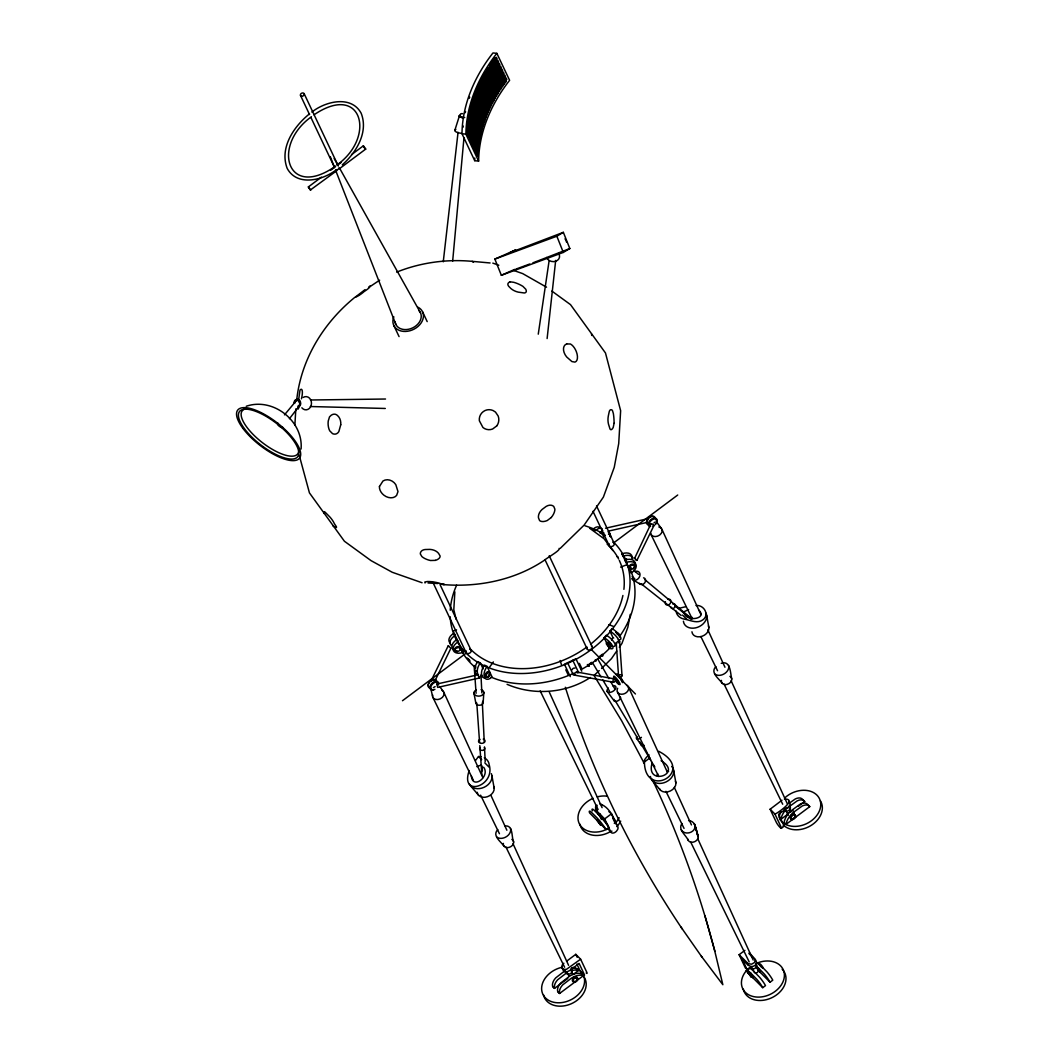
<?xml version="1.0" encoding="UTF-8"?>
<svg xmlns="http://www.w3.org/2000/svg" width="1059" height="1059" viewBox="0 0 1059 1059"><rect width="100%" height="100%" fill="white"/><g stroke="black" fill="none" stroke-linecap="round" stroke-linejoin="round"><path stroke-width="1.5" d="M379.651 280.172L370.107 286.565A9.915 2.025 -30 0 1 364.19 291.516A9.915 2.29 -39.2 0 1 356.42 296.798L354.924 297.261C323.75 322.598 301.352 358.816 296.811 399.111M301.074 449.029C303.47 420.873 272.97 397.099 246.244 406.259M577.287 673.034C577.142 670.268 573.038 674.067 574.984 675.205L613.545 682.287M466.979 133.182L467.151 129.383A161.709 122.592 -25.3 0 1 493.097 61.713L496.38 57.305L497.081 58.774L493.785 63.183A161.709 122.592 -25.3 0 0 467.84 130.853L467.681 134.665M468.369 136.134L468.541 132.322A161.709 122.592 -25.3 0 1 494.487 64.652L497.77 60.244L498.471 61.713L495.175 66.121A161.709 122.592 -25.3 0 0 469.23 133.791L469.071 137.604M469.759 139.073L469.931 135.261A161.709 122.592 -25.3 0 1 495.877 67.604L499.16 63.183L499.861 64.665L496.565 69.073A161.709 122.592 -25.3 0 0 470.62 136.73L470.461 140.543M435.117 680.513L450.856 648.307L448.328 645.699L448.473 646.467M471.149 142.012L471.321 138.2A161.709 122.592 -25.3 0 1 497.267 70.543L500.55 66.135L501.251 67.604L497.955 72.012A161.709 122.592 -25.3 0 0 472.01 139.669L471.851 143.481M472.539 144.951L472.711 141.138A161.709 122.592 -25.3 0 1 498.657 73.481L501.94 69.073L502.641 70.543L499.345 74.951A161.709 122.592 -25.3 0 0 473.399 142.608L473.241 146.42M473.929 147.889L474.101 144.09A161.709 122.592 -25.3 0 1 500.033 76.42L503.329 72.012L504.031 73.481L500.735 77.889A161.709 122.592 -25.3 0 0 474.789 145.56L474.631 149.372M475.319 150.841L475.491 147.029A161.709 122.592 -25.3 0 1 501.423 79.359L504.719 74.951L505.421 76.42L502.125 80.841A161.709 122.592 -25.3 0 0 476.179 148.498L476.021 152.311M476.709 153.78L476.881 149.968A161.709 122.592 -25.3 0 1 502.813 82.311L506.109 77.903L506.811 79.372L503.515 83.78A161.709 122.592 -25.3 0 0 477.569 151.437L477.397 155.249M650.729 524.205L634.513 558.556M636.075 560.158L636.896 560.396L634.275 557.868M294.865 425.294L295.832 408.853M454.854 591.849L453.808 609.732L456.151 619.277M469.243 770.515C459.606 797.679 495.652 786.572 489.179 764.744A14.522 11 -25.3 0 0 484.294 757.82M483.169 702.501L483.831 692.414M452.656 261.163L463.961 137.908M463.048 127.252L463.18 126.034M298.678 399.508L300.001 389.99L301.153 389.222A9.955 2.595 -74.9 0 1 301.471 398.819M547.119 338.562L555.684 260.395M443.258 261.811L458.057 132.296M621.183 676.688A1.734 1.085 -3 0 0 621.117 674.808A1.734 1.085 -3 0 0 618.549 675.867L616.232 642.826L618.734 640.774L619.621 641.516L622.017 675.708M619.621 641.516L618.813 642.919M562.753 968.416C563.613 978.516 577.076 964.18 579.088 963.412L584.303 974.439A4.421 0.741 53.2 0 1 582.397 973.724L581.06 972.056A4.421 0.741 53.2 0 1 579.485 969.581L576.877 964.061M538.263 334.167L549.039 261.229M630.277 614.326L627.855 627.232L621.951 643.422L619.33 647.234M298.757 407.437L298.32 408.999L298.135 407.9M465.258 112.691L465.536 111.486M607.945 643.329L608.925 643.316M610.633 645.421L610.474 644.759M596.667 809.142C596.495 817.429 609.428 820.884 609.15 830.415A4.421 2.78 -44.8 0 0 611.956 831.143M454.814 130.389L459.606 115.272A4.157 1.377 5.1 0 1 460.294 115.074M608.965 811.657L611.162 813.59M469.296 98.315L469.719 97.124M658.724 751.308C697.735 771.455 643.448 801.517 644.415 760.269A14.522 11 -25.3 0 1 649.074 754.908M559.139 548.39C560.926 550.177 547.331 557.59 544.458 560.198C515.058 580.08 478.138 587.52 443.059 584.555L438.969 583.072A9.941 1.893 9.7 0 0 427.134 581.537L424.791 582.053L425.056 582.993M652.357 762.361C644.216 786.903 684.339 774.46 661.094 760.719M572.045 967.555L570.841 969.581M431.265 680.487L448.235 645.778M636.896 560.396L653.866 525.688M436.877 684.021L437.671 687.397L479.621 677.945L477.768 674.835L436.877 684.021L437.327 684.657M647.909 519.426L647.459 518.791L647.565 520.71M682.009 823.518C677.442 829.541 686.1 835.167 688.165 840.224M501.437 88.228L500.655 89.393L489.549 65.857L490.33 64.705L501.437 88.228L498.842 87.976M616.709 651.033L611.467 658.645L601.565 668.467M489.47 667.263L493.362 661.928M504.627 83.621L503.78 84.773L492.66 61.237L493.507 60.098L504.627 83.621L502.019 83.37M497.796 829.647C491.641 835.67 501.198 841.799 504.203 846.445M715.884 666.64C709.729 672.664 719.286 678.793 722.291 683.439M284.474 414.863L296.705 400.183A2.859 1.919 56.5 0 1 298.598 401.162L299.79 403.426A3.892 2.608 56.5 0 1 299.604 405.637L289.425 418.702M295.607 400.567L295.223 401.057A3.892 2.608 56.5 0 0 294.998 401.692M336.894 170.618L310.353 190.011L308.341 186.94L321.446 177.157M310.697 190.196L308.341 186.94M339.515 168.659L365.712 149.081L363.356 145.824L363.621 146.685M604.159 637.677A8.882 2.899 41.1 0 1 612.579 645.99A8.882 2.899 41.1 0 1 609.097 648.121L604.159 637.677L606.33 635.201A8.882 2.899 41.1 0 1 613.942 642.111A8.882 2.899 41.1 0 1 613.876 646.361M612.724 637.055L609.905 631.085L612.062 628.609A8.882 2.899 41.1 0 1 620.124 636.234A8.882 2.899 41.1 0 1 618.443 639.583M653.999 522.934L654.621 522.246M475.584 760.388L478.522 756.51L481.236 756.748M596.972 805.158L595.582 806.865L595.674 809.844L604.663 818.911L610.95 832.228A4.421 2.78 -44.8 0 0 616.391 831.302L617.609 829.568A4.421 2.78 -44.8 0 0 617.913 827.026C613.982 818.806 609.891 807.157 600.307 804.125M560.158 548.456L584.144 525.079L603.392 497.095L614.246 467.337L618.708 443.602L620.64 410.72L605.483 352.991L570.51 304.635L551.858 291.066M594.549 674.954L599.222 670.625M563.865 963.24L562.144 965.106L561.707 968.045L562.978 969.316L566.393 969.382L580.61 959.189L575.792 954.331L566.525 961.254M781.966 800.22L770.131 809.222L776.419 822.525A4.421 0.741 53.2 0 0 780.523 827.873L781.277 828.323L783.872 826.377A4.421 0.741 53.2 0 0 783.832 825.451L778.617 814.424C780.814 811.313 794.065 806.958 788.836 801.372M355.784 296.745L365.024 289.65M309.493 113.856C293.899 126.378 279.245 147.876 287.227 168.474C297.235 186.9 323.247 180.229 336.524 169.599M311.425 116.742C271.091 145.599 287.135 200.442 335.743 166.025M336.961 164.952C376.263 137.246 362.43 81.9 313.993 114.822M342.282 164.82C356.327 152.549 368.651 132.176 361.159 113.22C351.151 94.794 325.153 101.452 311.862 112.095M330.607 170.3L334.538 167.362M338.47 164.423L341.091 162.464M351.575 154.627L363.356 145.824M402.486 700.727L466.437 652.926M613.757 542.817L677.72 495.016M643.541 762.652L649.869 757.926M604.663 818.911L611.625 813.709M600.585 823.981L606.079 829.515L608.832 827.463M614.299 823.372L616.126 822.009A15.594 2.634 53.2 0 0 612.512 816.846M781.277 828.323A4.421 0.741 53.2 0 0 781.238 827.397L774.95 814.08C776.684 813.762 798.711 798.843 784.348 799.015M790.054 802.656L795.335 798.923A9.2 5.798 -44.8 0 1 802.788 799.611L804.694 801.544L798.34 806.283M789.63 806.323L797.242 800.842A9.2 5.798 -44.8 0 1 804.694 801.531M567.756 978.49L554.545 988.365L552.639 986.445A9.2 5.798 -44.8 0 1 555.723 977.881L564.354 971.209A15.594 9.822 -44.8 0 1 565.4 970.56M573.038 974.545L578.32 970.6L576.414 968.681A15.594 9.822 -44.8 0 0 571.794 968.244M780.92 812.068A15.594 9.822 -44.8 0 0 779.014 817.376L780.92 819.309L788.267 813.815M793.257 810.082L790.729 811.975L789.59 809.592M785.977 824.405A15.594 9.822 -44.8 0 1 793.522 812.293L802.298 805.952A9.2 5.798 -44.8 0 1 809.751 806.64L785.977 824.405L784.07 822.486A15.594 9.822 -44.8 0 1 791.616 810.373L800.392 804.019A9.2 5.798 -44.8 0 1 807.845 804.708L809.751 806.64M583.377 975.696L559.602 993.461L557.696 991.542A9.2 5.798 -44.8 0 1 560.78 982.977L569.411 976.319A15.594 9.822 -44.8 0 1 581.47 973.777L583.377 975.696A15.594 9.822 -44.8 0 0 571.317 978.238L562.686 984.896A9.2 5.798 -44.8 0 0 559.602 993.461L557.696 991.542M747.323 968.879A4.421 2.78 -44.8 0 1 745.404 968.005L739.116 954.702L744.914 950.36M746.264 971.077L749.017 969.011A15.594 2.634 53.2 0 1 753.545 971.077L759.647 977.311A9.2 1.549 53.2 0 1 765.485 985.625L762.732 987.676L746.264 971.077A15.594 2.634 53.2 0 1 750.791 973.128L756.894 979.376A9.2 1.549 53.2 0 1 762.732 987.676M758.085 970.176L770.039 982.222L772.779 980.171A9.2 1.549 53.2 0 0 766.941 971.858L760.839 965.623A15.594 2.634 53.2 0 0 756.483 963.068M368.545 287.307L370.253 285.811M435.13 686.603L433.396 687.609M476.841 766.637L481.395 764.969M787.949 807.448L784.309 808.904M494.857 259.084L556.849 236.223L563.348 232.331L569.821 248.534L563.322 252.426L501.344 275.287L494.857 259.084L515.667 249.911L509.498 252.876L563.348 232.331M590.34 677.482C566.181 693.42 533.511 695.842 507.076 684.313M569.821 248.534L532.889 262.844M501.344 275.287L514.714 269.383M608.448 828.495L603.087 830.812A22.385 16.97 -25.3 0 1 578.571 821.863A22.385 16.97 -25.3 0 1 593.119 798.287M756.311 963.558L759.303 962.274A22.385 16.97 -25.3 0 1 784.07 978.437A22.385 16.97 -25.3 0 1 752.075 996.228A22.385 16.97 -25.3 0 1 749.19 967.886M298.161 407.013L298.982 406.656A3.773 3.164 -88.4 0 0 300.716 403.347L300.293 401.361A4.157 3.495 -88.4 0 0 297.42 399.256L295.739 399.693A3.773 3.164 -88.4 0 0 294.005 403.016M688.615 609.547L684.26 611.652L683.968 613.545M453.53 631.032L456.561 629.867M620.627 567.121L626.703 564.804M678.263 608.501L685.769 606.688M515.971 269.079L529.818 263.982M396.662 272.137C420.344 262.592 446.699 258.952 472.115 261.348L473.492 262.328M575.646 675.112L574.984 675.205M605.536 528.216L647.459 518.791M608.938 530.996L646.678 522.511M721.232 663.331C730.684 660.048 730.286 673.246 731.743 678.965M472.115 261.348L490.092 262.963M443.059 584.555L444.476 584.449L442.146 583.946M310.486 399.998L385.516 399.018M505.117 825.954C513.602 825.067 511.232 837.087 513.655 841.971M310.327 406.524L385.291 408.47M428.021 582.979L437.883 583.535M696.028 605.523C703.758 604.57 709.98 614.763 702.898 619.846C696.968 624.095 690.177 619.978 684.048 619.091A14.522 11 -25.3 0 1 676.105 611.096M496.856 53.334L492.964 52.95A161.709 122.592 -25.3 0 0 461.989 133.725L474.723 160.703L478.628 161.087A161.709 122.592 -25.3 0 1 509.604 80.312L496.856 53.334A161.709 122.592 -25.3 0 0 465.894 134.122L478.628 161.087M461.989 133.725L465.894 134.122M649.869 524.986L648.81 524.655M688.602 820.646C696.623 820.924 695.909 831.368 698.238 836.636L694.426 823.968L697.96 835.604M600.413 814.212L598.216 813.616M576.798 672.002L614.194 678.872A4.607 0.781 53.2 0 1 615.557 678.515A4.607 0.781 53.2 0 1 619.184 684.379A4.607 0.781 53.2 0 1 614.842 679.904M365.712 149.081L364.799 148.313M492.819 263.122L498.802 265.213M513.747 270.469L522.709 273.619L546.537 287.188M422.091 582.754L392.214 572.257L371.047 560.635L344.413 541.242L309.44 492.885L299.234 455.277M783.872 826.377L783.104 825.941M608.938 624.664L613.532 626.451M758.919 964.365L761.659 967.423M603.829 537.098L602.425 534.12L599.871 532.796A8.882 5.017 -62.6 0 1 602.823 530.705M483.156 668.904L480.336 662.947L477.781 661.623A8.882 5.017 -62.6 0 0 477.04 674.358M487.114 666.455A8.882 5.017 -62.6 0 0 484.532 677.456A8.882 5.017 -62.6 0 0 492.038 676.886L487.114 666.455L484.559 665.131A8.882 5.017 -62.6 0 0 481.461 673.802A8.882 5.017 -62.6 0 0 485.101 678.012M616.762 643.515L616.232 642.826M617.953 682.274L615.769 680.077M633.136 579.975L640.496 584.33M601.075 824.193L598.745 820.646L599.54 822.194M332.791 525.688L334.34 526.733A9.875 1.469 42.6 0 0 336.246 526.469L334.392 523.715A9.875 3.415 52.2 0 0 328.542 515.64L325.709 512.781A9.875 1.8 63.9 0 0 323.816 513.046L323.882 513.416M714.799 674.053C720.226 678.078 730.088 672.213 728.658 665.476M496.711 837.06C502.138 841.084 512 835.22 510.57 828.482M589.572 528.189L604.054 538.74L612.87 550.534M590.353 663.543L590.975 663.993A8.882 1.496 53.2 0 0 591.544 662.391L588.791 664.443A8.882 1.496 53.2 0 1 588.222 666.045L587.599 665.595M698.741 610.037C707.544 618.377 688.827 621.845 684.802 614.67M462.095 117.88L461.393 117.35A3.892 2.409 26.9 0 1 460.136 115.457L460.639 113.948A2.859 1.774 26.9 0 1 462.611 113.723M754.67 959.348C757.079 960.566 757.026 964.114 754.842 965.53C749.481 969.25 745.232 961.757 741.988 958.779L747.204 969.819A4.421 2.78 -44.8 0 0 748.329 970.613M609.282 643.541L610.249 644.441M602.147 655.508L602.147 654.753M632.144 576.625L634.725 578.677M641.172 583.774L681.162 615.438M674.861 605.735L691.448 619.224M618.099 557.325L617.185 556.571A3.23 2.502 -50.9 0 1 617.569 557.113M633.586 570.245L638.63 574.455M644.931 579.723L691.606 618.655M479.502 677.879L478.946 677.085M602.24 805.502L601.128 804.456A9.2 1.549 53.2 0 0 599.818 803.649M762.162 967.622C765.829 970.269 757.834 960.261 760.402 965.318M751.202 975.816L752.287 976.53L750.752 973.724M682.565 615.08L686.761 619.33M770.131 809.222L774.95 814.08M591.015 649.207L635.44 693.989M749.295 952.743L755.398 959.52L754.577 962.472L751.612 964.193L748.223 963.677L739.116 954.702M748.951 953.577L753.531 958.196M756.828 966.523A15.594 2.634 53.2 0 1 758.085 967.674L764.201 973.909A9.2 1.549 53.2 0 1 770.025 982.222M607.456 825.411A15.594 2.634 53.2 0 0 599.778 815.827L593.821 809.91A9.2 1.549 53.2 0 0 592.365 810.863M598.388 821.771L589.611 812.915A9.2 1.549 53.2 0 1 591.081 811.962L597.024 817.892A15.594 2.634 53.2 0 1 606.079 829.515M478.522 756.51L481.673 759.687M484.823 762.877L489.033 767.113M552.639 986.445L554.545 988.365A9.2 5.798 -44.8 0 1 557.63 979.8L566.261 973.142A15.594 9.822 -44.8 0 1 567.306 972.48M750.381 973.578L749.454 972.85L749.865 973.803M652.463 780.801L660.432 790.173M470.726 786.043L478.708 795.415M750.659 973.923L748.859 971.884L749.428 973.512M600.201 821.784L598.044 819.706L599.368 822.3M364.468 147.929L363.859 147.082M701.31 956.171L722.847 984.711L714.494 949.949C699.496 892.803 679.362 837.047 654.25 783.567L652.106 779.252M607.125 691.408L614.008 700.648M655.971 521.121L661.16 528.137M681.228 829.726C684.617 835.908 695.975 832.692 694.969 825.49M748.448 965.292L747.495 963.505M439.604 686.47L443.072 691.143M587.374 664.523L588.844 665.952L588.182 664.642M565.334 687.265C592.06 772.183 631.482 852.985 680.911 926.982L682.433 929.14M636.499 738.255L641.41 745.311M680.911 926.982L702.143 957.362M594.006 675.483L621.686 720.861L644.269 763.433M611.599 814.199L612.539 816.039M592.656 662.974L601.049 677.019M602.73 679.838L609.454 691.077M615.332 700.912L637.174 737.448M639.689 741.657L650.61 759.925M653.125 764.148L654.806 766.954M595.251 659.797L596.032 661.134M597.475 658.513L608.965 678.634M610.606 681.506L614.723 688.681M334.154 158.479L338.192 165.694M339.807 168.566L420.489 312.776M650.928 534.279L692.202 618.827M700.886 636.618L717.539 670.731M724.052 684.088L782.694 804.218M785.593 810.148L787.764 814.596M617.423 691.951L658.698 776.499M665.939 791.325L684.035 828.403M690.547 841.759L749.19 961.89M752.089 967.82L754.26 972.268M540.183 690.905L598.11 809.553M600.996 815.483L602.452 818.448M432.84 697.285L473.386 780.351M480.627 795.177L499.451 833.737M505.964 847.094L564.606 967.224M567.505 973.155L568.948 976.12M631.985 558.543A8.882 5.798 -25.3 0 0 621.977 553.844L626.107 562.567A8.882 5.798 -25.3 0 1 635.903 564.315A8.882 5.798 -25.3 0 1 631.032 572.998L624.969 560.185A8.882 5.798 -25.3 0 1 634.99 564.871M581.788 671.194L575.924 658.777L564.421 664.218L570.285 676.635M573.435 675.152L567.571 662.735M450.075 643.025A8.882 5.798 -25.3 0 1 454.099 633.176L458.229 641.9A8.882 5.798 -25.3 0 0 453.358 650.583A8.882 5.798 -25.3 0 0 463.154 652.331L457.104 639.504A8.882 5.798 -25.3 0 0 454.364 650.226M793.522 812.293L795.786 817.085M621.977 553.844L623.102 556.24A8.882 5.798 -25.3 0 1 632.911 557.987M596.548 505.95L614.141 543.214M592.987 511.285L609.177 545.557M758.085 967.674L760.349 972.466M750.791 973.128L753.055 977.92M549.211 555.79L592.153 646.678M544.948 559.615L587.189 649.035M422.567 311.796L427.187 321.605M579.392 663.397L581.868 668.613M572.773 660.273L578.704 672.809M304.171 93.721L338.231 165.826M300.518 95.442L309.546 114.584M310.949 117.523L334.578 167.56M565.784 669.831L568.259 675.046M393.776 325.404L399.071 336.603M612.857 818.316L615.464 823.836M599.778 815.827L601.472 819.428M440.054 584.621L471.03 650.186M432.972 582.49L466.053 652.529M454.099 633.176L455.224 635.559A8.882 5.798 -25.3 0 0 451.2 645.421M580.61 959.189L586.898 972.506A4.421 0.741 53.2 0 1 586.183 972.983M575.792 954.331L577.181 957.283M661.849 529.129L700.952 614.683M707.809 629.695L724.952 667.236M731.12 680.738L787.366 803.834M789.418 808.335L790.795 811.34M628.344 686.801L667.448 772.368M674.305 787.38L691.448 824.908M697.616 838.41L753.174 960.01M755.914 966.007L757.291 969.011M549.277 692.083L602.094 807.673M443.761 692.136L482.851 777.703M491.085 795.706L506.864 830.243M513.033 843.745L568.59 965.345M571.331 971.341L572.707 974.346M556.849 236.223L563.322 252.426M330.289 156.666L334.498 167.428M335.703 170.512L395.854 324.425M483.645 767.232C490.516 776.419 472.513 790.093 471.387 776.075M560.132 660.498L561.627 665.198M714.878 951.339L704.897 915.651M621.13 679.891L621.289 680.566M430.828 688.734L432.522 696.134M591.491 333.942L591.796 335.451M473.942 693.102L475.809 703.017M706.71 615.517L708.881 627.63M673.723 770.753L675.894 782.866M491.985 775.995L494.156 788.108M474.114 665.489L476.087 693.288M476.788 703.097L479.581 742.346M479.806 745.615L481.898 775.042M482.097 765.975L482.388 770.886M480.971 674.874L481.858 692.877M482.335 702.713L484.254 742.015M484.493 746.926L485.207 761.659M614.048 542.605A93.669 71.006 -25.3 0 1 568.604 662.921A93.669 71.006 -25.3 0 1 450.207 616.748M450.247 610.275A93.669 71.006 -25.3 0 1 456.601 585.23M584.925 525.793A93.669 71.006 -25.3 0 1 605.391 535.377M635.029 571.556A4.964 3.839 -50.9 0 1 639.888 573.607A4.964 3.839 -50.9 0 1 637.094 579.564A4.964 3.839 -50.9 0 1 631.733 578.558M643.554 577.843A3.693 2.859 -50.9 0 1 644.719 582.86A3.693 2.859 -50.9 0 1 639.451 583.284M667.647 599.341A3.256 2.528 -50.9 0 1 670.929 601.419A3.256 2.528 -50.9 0 1 667.541 605.073A3.256 2.528 -50.9 0 1 665.436 601.724M672.769 604.001A2.568 1.986 -50.9 0 1 675.324 605.245A2.568 1.986 -50.9 0 1 673.458 608.343A2.568 1.986 -50.9 0 1 670.89 607.098M483.261 739.116A3.256 2.211 -3.4 0 1 484.4 742.385A3.256 2.211 -3.4 0 1 479.423 742.73A3.256 2.211 -3.4 0 1 480.005 739.341M481.117 689.674A4.964 3.376 -3.4 0 1 482.851 694.651A4.964 3.376 -3.4 0 1 475.266 695.181A4.964 3.376 -3.4 0 1 476.166 690.018M482.573 701.296A3.693 2.502 -3.4 0 1 480.164 705.201A3.693 2.502 -3.4 0 1 475.875 702.369M484.387 747.614A2.568 1.747 -3.4 0 1 483.831 749.957A2.568 1.747 -3.4 0 1 480.362 749.891A2.568 1.747 -3.4 0 1 480.323 747.535M612.698 685.702A4.964 2.727 -30.3 0 1 615.544 688.827A4.964 2.727 -30.3 0 1 608.872 692.454A4.964 2.727 -30.3 0 1 608.329 688.059M620.481 697.14A3.693 2.025 -30.3 0 1 617.212 701.137A3.693 2.025 -30.3 0 1 614.035 699.496M641.423 737.342A3.256 1.787 -30.3 0 1 637.531 738.93A3.256 1.787 -30.3 0 1 636.803 736.64M644.256 745.377A2.568 1.416 -30.3 0 1 641.344 744.94M697.338 834.717A5.414 4.104 -25.3 0 1 694.81 841.627A5.414 4.104 -25.3 0 1 687.873 839.191M782.177 969.21A22.385 16.97 -25.3 0 1 772.633 997.326A22.385 16.97 -25.3 0 1 743.325 989.159M626.637 685.067A6.036 4.58 -25.3 0 1 627.616 691.289A6.036 4.58 -25.3 0 1 619.965 694.016A6.036 4.58 -25.3 0 1 617.649 688.271M615.716 632.501A2.912 0.953 41.1 0 1 618.76 633.851A2.912 0.953 41.1 0 1 619.939 636.419M616.576 633.586A2.912 0.953 41.1 0 1 617.159 633.97M617.754 634.434A2.912 0.953 41.1 0 1 618.31 634.937M619.171 635.996A2.912 0.953 41.1 0 1 619.436 637.108M607.363 643.515A2.912 0.953 41.1 0 1 608.118 642.403A2.912 0.953 41.1 0 1 611.268 645.063A2.912 0.953 41.1 0 1 610.5 646.175M609.905 631.085A8.882 2.899 41.1 0 1 618.708 641.476M601.909 655.825A8.882 1.496 53.2 0 0 602.478 654.224L599.725 656.276A8.882 1.496 53.2 0 1 599.156 657.877M756.722 964.683A3.415 2.581 -25.3 0 1 754.736 968.482A3.415 2.581 -25.3 0 1 750.553 967.595M755.755 963.703A3.415 2.581 -25.3 0 1 756.325 964.127M614.352 681.599A1.734 0.768 -80.3 0 1 613.214 681.956A1.734 0.768 -80.3 0 1 613.386 679.547A1.734 0.768 -80.3 0 1 614.524 679.203M572.231 669.778A1.734 1.138 -25.3 0 1 574.984 668.163M611.612 640.073A1.734 0.98 -62.6 0 1 612.446 638.325A1.734 0.98 -62.6 0 1 613.704 638.048M757.741 970.176A2.052 1.562 -25.3 0 1 754.842 972.864M671.684 766.425A12.178 9.227 -25.3 0 1 666.018 781.952A12.178 9.227 -25.3 0 1 650.425 776.472M675.43 781.158A8.856 6.711 -25.3 0 1 670.294 791.007A8.856 6.711 -25.3 0 1 659.426 788.73M656.765 775.559A7.956 6.036 -25.3 0 1 657.851 773.983M666.945 770.74A7.956 6.036 -25.3 0 1 668.613 771.336M617.291 674.848A4.607 0.781 53.2 0 1 620.931 677.879A4.607 0.781 53.2 0 1 621.951 681.281M616.404 674.795A5.229 0.887 53.2 0 1 620.137 677.694A5.229 0.887 53.2 0 1 622.242 682.499M614.511 678.382A5.229 0.887 53.2 0 1 614.538 676.476A5.229 0.887 53.2 0 1 618.866 681.678A5.229 0.887 53.2 0 1 619.581 684.485M731.465 677.932A5.414 4.104 -25.3 0 1 726.99 684.432A5.414 4.104 -25.3 0 1 721.444 680.394M729.929 676.383A5.414 4.104 -25.3 0 1 730.842 677.045M780.92 819.309A15.594 9.822 -44.8 0 1 784.891 810.876M785.553 797.202A22.385 16.97 -25.3 0 1 816.952 795.15A22.385 16.97 -25.3 0 1 809.923 821.797A22.385 16.97 -25.3 0 1 779.755 819.203M820.407 800.869A22.385 16.97 -25.3 0 1 812.332 824.63A22.385 16.97 -25.3 0 1 784.335 825.954M789.259 806.031A3.415 2.581 -25.3 0 1 789.008 810.347A3.415 2.581 -25.3 0 1 784.057 809.923M658.87 526.958A6.036 4.58 -25.3 0 1 659.691 535.033A6.036 4.58 -25.3 0 1 650.61 533.127M608.435 534.12A2.912 1.641 -62.6 0 1 608.793 534.371M609.296 534.557A2.912 1.641 -62.6 0 1 609.958 536.436M602.372 528.957A8.882 5.017 -62.6 0 0 595.648 530.612L593.093 529.288A8.882 5.017 -62.6 0 1 599.818 527.634M608.091 531.83A8.882 5.017 -62.6 0 1 610.434 536.807M602.425 534.12A8.882 5.017 -62.6 0 1 603.882 532.862M630.661 567.333A1.747 1.138 -25.3 0 1 630.423 567.147M630.489 565.93A1.747 1.138 -25.3 0 1 630.767 565.612M632.369 564.95A1.747 1.138 -25.3 0 1 632.766 564.99M626.557 558.821A2.912 1.906 -25.3 0 1 625.895 558.768M631.76 568.259A2.912 1.906 -25.3 0 1 629.245 566.274A2.912 1.906 -25.3 0 1 633.348 564.156A2.912 1.906 -25.3 0 1 633.745 567.24M650.755 524.682A1.734 0.834 25.3 0 1 651.814 523.927A1.734 0.834 25.3 0 1 653.827 525.211A1.734 0.834 25.3 0 1 652.781 525.966M788.346 815.192A2.052 1.562 -25.3 0 1 788.108 812.941M706.062 613.174A12.178 9.227 -25.3 0 1 697.524 627.325A12.178 9.227 -25.3 0 1 683.412 621.236M708.418 625.922A8.856 6.711 -25.3 0 1 702.21 636.221A8.856 6.711 -25.3 0 1 691.937 631.786M690.825 618.747A7.956 6.036 -25.3 0 1 692.308 617.384M791.113 817.177A1.747 1.099 -44.8 0 1 792.569 815.245M791.351 818.978A2.912 1.84 -44.8 0 1 790.464 816.37A2.912 1.84 -44.8 0 1 793.787 814.133A2.912 1.84 -44.8 0 1 794.687 816.741M793.787 817.932A2.912 1.84 -44.8 0 1 792.569 818.753M648.836 524.02A4.607 2.899 -44.8 0 1 647.923 518.711A4.607 2.899 -44.8 0 1 654.144 517.467M650.544 526.455A4.607 2.899 -44.8 0 1 650.345 521.425A4.607 2.899 -44.8 0 1 656.024 519.254A4.607 2.899 -44.8 0 1 655.23 524.668M650.054 524.748A5.229 3.296 -44.8 0 1 646.493 522.034A5.229 3.296 -44.8 0 1 650.901 516.58A5.229 3.296 -44.8 0 1 655.23 518.354M649.842 526.614A5.229 3.296 -44.8 0 1 649.366 521.266A5.229 3.296 -44.8 0 1 655.547 518.169A5.229 3.296 -44.8 0 1 656.024 523.517M513.363 840.939A5.414 4.104 -25.3 0 1 508.902 847.438A5.414 4.104 -25.3 0 1 503.356 843.401M511.841 839.39A5.414 4.104 -25.3 0 1 512.741 840.052M562.289 967.224A22.385 16.97 -25.3 0 0 541.692 989.993A22.385 16.97 -25.3 0 0 565.797 1001.774A22.385 16.97 -25.3 0 0 584.29 977.986L582.635 973.87A22.385 16.97 -25.3 0 0 573.131 967.317M584.237 977.245A22.385 16.97 -25.3 0 1 571.053 1003.853A22.385 16.97 -25.3 0 1 543.519 994.851M571.608 970.6A15.594 9.822 -44.8 0 1 578.32 970.6M442.053 690.402A6.036 4.58 -25.3 0 1 440.253 698.847A6.036 4.58 -25.3 0 1 432.588 694.876M470.103 661.041A8.882 5.599 -44.8 0 1 469.15 660.048L467.244 658.129A8.882 5.599 -44.8 0 0 469.521 659.704M573.409 979.416A2.912 1.84 -44.8 0 0 575.116 982.156A2.912 1.84 -44.8 0 0 577.605 978.013A2.912 1.84 -44.8 0 0 573.409 979.416A1.747 1.099 -44.8 0 0 573.409 980.33M574.521 978.026A1.747 1.099 -44.8 0 1 575.884 977.907M575.116 981.23A2.912 1.84 -44.8 0 1 572.323 980.038A2.912 1.84 -44.8 0 1 575.619 976.795A2.912 1.84 -44.8 0 1 576.718 979.668M434.931 689.33A4.607 2.899 -44.8 0 1 430.775 687.622A4.607 2.899 -44.8 0 1 434.997 682.38A4.607 2.899 -44.8 0 1 438.413 685.001M435.726 680.712A4.607 2.899 -44.8 0 1 435.937 681.506M429.583 687.145A4.607 2.899 -44.8 0 1 428.908 686.761M428.445 686.153A4.607 2.899 -44.8 0 1 430.338 681.096A4.607 2.899 -44.8 0 1 435.262 680.103M433.475 689.859A5.229 3.296 -44.8 0 1 429.914 687.145A5.229 3.296 -44.8 0 1 434.322 681.692A5.229 3.296 -44.8 0 1 438.651 683.465M430.55 688.151A5.229 3.296 -44.8 0 1 429.954 681.599A5.229 3.296 -44.8 0 1 436.798 681.599M487.762 676.357A2.912 1.641 -62.6 0 1 485.34 675.827A2.912 1.641 -62.6 0 1 487.18 671.949A2.912 1.641 -62.6 0 1 489.284 673.153M489.205 673.815A2.912 1.641 -62.6 0 1 488.662 675.205M486.121 674.967A1.747 0.98 -62.6 0 1 486.73 673.352M487.021 673.047A1.747 0.98 -62.6 0 1 487.63 672.69M476.047 671.181A2.912 1.641 -62.6 0 1 475.994 670.585M476.087 671.684A2.912 1.641 -62.6 0 1 475.2 670.731M482.308 675.47A8.882 5.017 -62.6 0 1 480.879 675.827M478.536 675.033A8.882 5.017 -62.6 0 1 480.336 662.947M455.661 650.676A2.912 1.906 -25.3 0 1 455.079 648.148A2.912 1.906 -25.3 0 1 458.693 646.586A2.912 1.906 -25.3 0 1 459.91 648.849M456.972 650.769A2.912 1.906 -25.3 0 1 456.283 650.795M457.184 647.539A1.747 1.138 -25.3 0 1 458.706 647.631M475.782 666.76A8.882 5.599 -44.8 0 1 474.816 665.767M571.172 969.038A3.415 2.581 -25.3 0 1 570.152 973.817A3.415 2.581 -25.3 0 1 565.824 971.566M431.476 681.241A1.734 0.834 25.3 0 1 431.516 680.262A1.734 0.834 25.3 0 1 433.184 680.474M493.693 786.413A8.856 6.711 -25.3 0 1 487.484 796.699A8.856 6.711 -25.3 0 1 477.212 792.278M491.336 773.666A12.178 9.227 -25.3 0 1 484.281 787.208A12.178 9.227 -25.3 0 1 469.336 784.07M619.105 817.747A22.385 16.97 -25.3 0 1 615.239 823.24M597.25 796.871A22.385 16.97 -25.3 0 1 606.939 796.143M620.693 821.109A22.385 16.97 -25.3 0 1 616.841 826.616M610.05 831.858A22.385 16.97 -25.3 0 1 579.882 824.154M596.614 806.614A9.2 1.549 53.2 0 1 596.694 805.714M601.962 816.555A3.415 2.581 -25.3 0 1 599.328 813.894M295.196 401.599A3.005 2.542 -89.6 0 1 299.419 401.414A3.005 2.542 -89.6 0 1 297.95 406.1M294.826 403.095A3.005 2.542 -89.6 0 1 294.932 402.327M282.74 427.267A3.164 1.138 37.9 0 1 279.152 426.102A3.164 1.138 37.9 0 1 278.146 423.322M303.245 397.416A6.619 5.573 -89.6 0 1 310.565 399.574A6.619 5.573 -89.6 0 1 309.36 408.417A6.619 5.573 -89.6 0 1 301.855 407.794M558.596 253.458A6.619 5.494 7.3 0 1 555.697 261.255A6.619 5.494 7.3 0 1 546.656 257.469M462.015 117.099A3.005 1.006 5.9 0 1 460.069 115.656M461.075 133.288A6.619 2.197 5.9 0 1 455.847 129.397M458.944 115.868A3.773 1.244 5.1 0 0 460.718 117.152L462.677 117.496A4.157 1.377 5.1 0 0 464.702 117.509M481.964 107.422A3.164 2.462 59.3 0 1 481.488 108.733M339.039 167.693A2.025 1.536 -25.3 0 1 336.272 169.758M565.016 238.857A4.514 2.396 69.8 0 1 565.625 239.784M566.102 240.856A4.514 2.396 69.8 0 1 566.433 241.982M474.723 160.703A161.709 122.592 -25.3 0 1 474.789 158.003M298.704 450.009A35.119 12.695 37.9 0 1 262.076 442.384A35.119 12.695 37.9 0 1 245.887 408.8M612.79 542.221A2.74 2.078 -25.3 0 1 614.048 544.882A2.74 2.078 -25.3 0 1 610.54 546.55A2.74 2.078 -25.3 0 1 609.269 543.889M591.385 645.897A2.74 2.078 -25.3 0 1 591.822 648.73A2.74 2.078 -25.3 0 1 588.341 649.961A2.74 2.078 -25.3 0 1 587.295 647.353M469.666 649.193A2.74 2.078 -25.3 0 1 470.924 651.854A2.74 2.078 -25.3 0 1 467.416 653.522A2.74 2.078 -25.3 0 1 466.159 650.861M630.357 569.689A93.669 71.006 -25.3 0 1 619.727 636.207M610.527 647.327A93.669 71.006 -25.3 0 1 581.179 669.566M573.912 673.193A93.669 71.006 -25.3 0 1 491.085 677.085M475.822 667.858A93.669 71.006 -25.3 0 1 461.022 649.71M619.316 560.436A87.619 66.426 -25.3 0 1 623.897 589.333M622.904 595.476A87.619 66.426 -25.3 0 1 590.551 644.229M586.726 647.142A87.619 66.426 -25.3 0 1 470.924 649.577M607.138 544.127A87.619 66.426 -25.3 0 1 618.628 559.033M418.927 310.565A13.621 10.325 -25.3 0 1 412.586 327.933A13.621 10.325 -25.3 0 1 395.139 321.804M418.053 307.256A15.925 12.073 -25.3 0 1 420.9 323.286A15.925 12.073 -25.3 0 1 401.242 331.03A15.925 12.073 -25.3 0 1 393.829 316.8M614.088 423.296L613.201 427.479A9.875 2.912 -80.7 0 1 610.01 429.014L609.057 425.943A9.875 4.858 -89.9 0 1 608.303 416.055L609.19 411.872A9.875 3.415 77.2 0 1 612.38 410.336L613.333 413.407A9.875 1.469 86.8 0 1 614.088 423.296M466.728 131.316L477.794 156.07L466.728 131.316M466.834 128.854L477.9 153.621L466.834 128.854M467.085 126.418L478.072 151.172L467.085 126.418M467.35 123.982L478.337 148.737L467.35 123.982M467.562 121.891L478.589 146.301L467.562 121.891M468.025 119.124L467.826 120.342L478.946 143.865L479.145 142.661L468.025 119.124M468.435 116.702L468.237 117.92L479.356 141.443L479.555 140.238L468.435 116.702M468.727 115.021L479.753 139.02L480.005 137.816L468.885 114.279L468.727 115.021M379.466 486.478L379.413 486.783A10.193 7.81 36 0 0 383.861 495.162L386.072 496.578A9.941 7.625 36 0 0 396.622 495.4L397.985 491.561L395.801 484.651A9.955 8.671 54.9 0 0 382.974 480.998L379.466 486.478M340.746 424.752L338.827 431.648A9.902 6.513 77.3 0 1 332.539 433.647L329.706 430.788A9.902 5.216 86.5 0 1 328.25 420.979L329.521 416.875L331.268 415.194A9.915 6.46 -78.4 0 1 337.781 415.803A9.915 7.453 -84.4 0 1 340.746 424.752M469.441 111.87L469.163 113.075L480.283 136.611L480.561 135.406L469.441 111.87M469.997 109.474L469.719 110.679L480.839 134.202L481.117 132.997L469.997 109.474M470.302 108.137L481.395 131.793L481.726 130.601L470.62 107.065L470.302 108.137M471.308 104.669L470.964 105.874L482.083 129.397L482.427 128.205L471.308 104.669M472.01 102.286L471.652 103.478L482.772 127.014L483.129 125.809L472.01 102.286M597.13 820.394L600.612 825.067L597.13 820.394M472.777 99.89L472.367 101.082L483.486 124.618L483.897 123.426L472.777 99.89M473.625 97.521L473.201 98.699L484.32 122.235L484.744 121.044L473.625 97.521M474.458 95.138L474.035 96.329L485.154 119.852L485.578 118.674L474.458 95.138M475.398 92.768L474.909 93.947L486.028 117.483L486.518 116.305L475.398 92.768M476.378 90.399L475.888 91.59L487.008 115.113L487.497 113.935L476.378 90.399M477.357 88.043L476.868 89.221L487.987 112.757L488.477 111.566L477.357 88.043M478.456 85.686L477.887 86.851L489.006 110.388L489.576 109.209L478.456 85.686M479.581 83.33L479.012 84.508L490.132 108.044L490.688 106.866L479.581 83.33M480.693 80.974L480.137 82.152L491.257 105.688L491.813 104.51L480.693 80.974M481.951 78.644L481.316 79.809L492.435 103.345L493.07 102.18L481.951 78.644M483.222 76.301L482.586 77.479L493.706 101.002L494.341 99.837L483.222 76.301M484.4 74.117L483.857 75.136L494.963 98.672L495.612 97.507L484.4 74.117M485.909 71.655L485.207 72.806L496.314 96.343L497.028 95.178L485.909 71.655M487.325 69.325L486.611 70.49L497.73 94.026L498.432 92.861L487.325 69.325M488.411 67.538L499.146 91.696L499.888 90.544L488.411 67.538M491.879 62.388L491.111 63.54L502.218 87.076L502.999 85.925L491.879 62.388M495.228 57.795L494.368 58.947L505.487 82.483L506.334 81.331L495.228 57.795M551.262 517.52L547.172 520.578A9.875 5.361 -34.2 0 1 539.613 520.591L538.462 517.811A9.875 7.294 -36.4 0 1 542.076 509.472L546.166 506.414A9.875 6.87 -57.2 0 1 553.725 506.401L554.89 509.18A9.875 4.924 -51.3 0 1 551.262 517.52M496.697 425.956L492.607 429.014A9.902 9.637 -52.4 0 1 482.93 427.479L479.356 420.754A9.915 9.862 29.9 0 1 483.288 411.594A9.915 9.597 44.3 0 1 493.044 410.521L495.493 412.083L498.193 416.068A9.902 9.293 -87.2 0 1 496.711 425.97M566.644 343.937L565.149 344.824A9.955 6.553 52.1 0 0 566.658 356.949L571.913 361.569L574.944 362.112A9.941 5.163 66.1 0 0 577.036 353.838L576.242 351.376A10.193 5.282 66.1 0 0 570.457 344.003L566.644 343.937M510.081 281.813L508.717 282.568A9.915 4.435 13.9 0 0 509.697 287.307A9.915 5.427 21.2 0 0 518.195 292.125L524.351 292.986A9.902 3.879 33.7 0 0 525.754 289.226L522.921 286.367A9.902 2.581 24.3 0 0 513.774 282.316L510.081 281.813M747.945 972.559L751.374 977.205L747.945 972.559M435.395 560.37L430.497 560.515A9.875 4.09 16.3 0 1 421.839 556.531L420.304 553.897A9.875 6.036 24.4 0 1 425.016 549.528L429.914 549.396A9.875 6.87 6.6 0 1 438.572 553.367L440.107 556.001A9.875 4.924 0.7 0 1 435.395 560.37M606.635 644.349A2.912 0.953 41.1 0 0 610.593 647.142A2.912 0.953 41.1 0 0 608.541 643.872A2.912 0.953 41.1 0 0 606.635 644.349M631.429 569.133A2.912 1.906 -25.3 0 0 634.937 565.916A2.912 1.906 -25.3 0 0 630.383 566.009A2.912 1.906 -25.3 0 0 631.429 569.133M793.204 819.388A2.912 1.84 -44.8 0 0 795.322 815.192A2.912 1.84 -44.8 0 0 791.099 817.005A2.912 1.84 -44.8 0 0 793.204 819.388M488.623 676.794A2.912 1.641 -62.6 0 0 489.589 672.2A2.912 1.641 -62.6 0 0 486.253 675.192A2.912 1.641 -62.6 0 0 488.623 676.794M456.667 651.589A2.912 1.906 -25.3 0 0 460.493 648.571A2.912 1.906 -25.3 0 0 456.111 648.267A2.912 1.906 -25.3 0 0 456.667 651.589M301.511 96.17A2.025 1.536 -25.3 0 0 304.277 94.105A2.025 1.536 -25.3 0 0 301.233 93.47A2.025 1.536 -25.3 0 0 301.511 96.17M242.855 428.273A39.17 14.164 37.9 0 0 298.082 459.447A39.17 14.164 37.9 0 0 264.882 414.625A39.17 14.164 37.9 0 0 242.855 428.273M244.377 428.617A36.84 13.317 37.9 0 0 296.335 457.951A36.84 13.317 37.9 0 0 265.107 415.777A36.84 13.317 37.9 0 0 244.377 428.617"/></g></svg>
